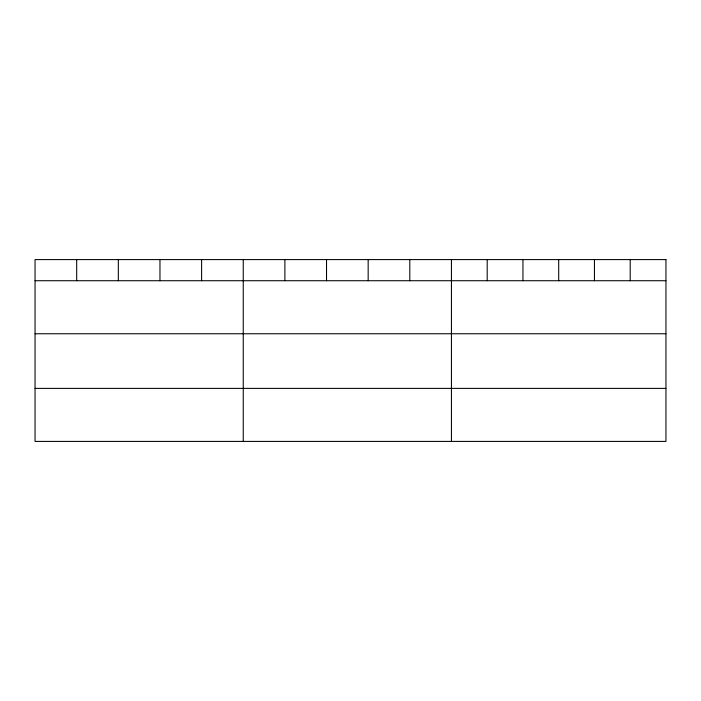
<?xml version="1.0" encoding="UTF-8"?>
<svg xmlns="http://www.w3.org/2000/svg" width="701" height="701" viewBox="0 0 701 701"><rect width="100%" height="100%" fill="white"/><g stroke="black" fill="none" stroke-linecap="round" stroke-linejoin="round"><path stroke-width="1.05" d="M35.05 280.724L665.95 280.724M35.05 333.755L665.95 333.755M35.05 388.389L665.95 388.389M630.199 259.589L630.199 280.724M594.448 259.589L594.448 280.724M558.697 259.589L558.697 280.724M522.946 259.589L522.946 280.724M487.195 259.589L487.195 280.724M451.444 259.589L451.444 441.411M409.805 259.589L409.805 280.724M368.165 259.589L368.165 280.724M326.526 259.589L326.526 280.724M284.886 259.589L284.886 280.724M243.247 259.589L243.247 441.411M201.608 259.589L201.608 280.724M159.968 259.589L159.968 280.724M118.329 259.589L118.329 280.724M76.689 259.589L76.689 280.724M665.95 259.589L35.05 259.589L35.05 441.411L665.95 441.411L665.95 259.589"/></g></svg>
